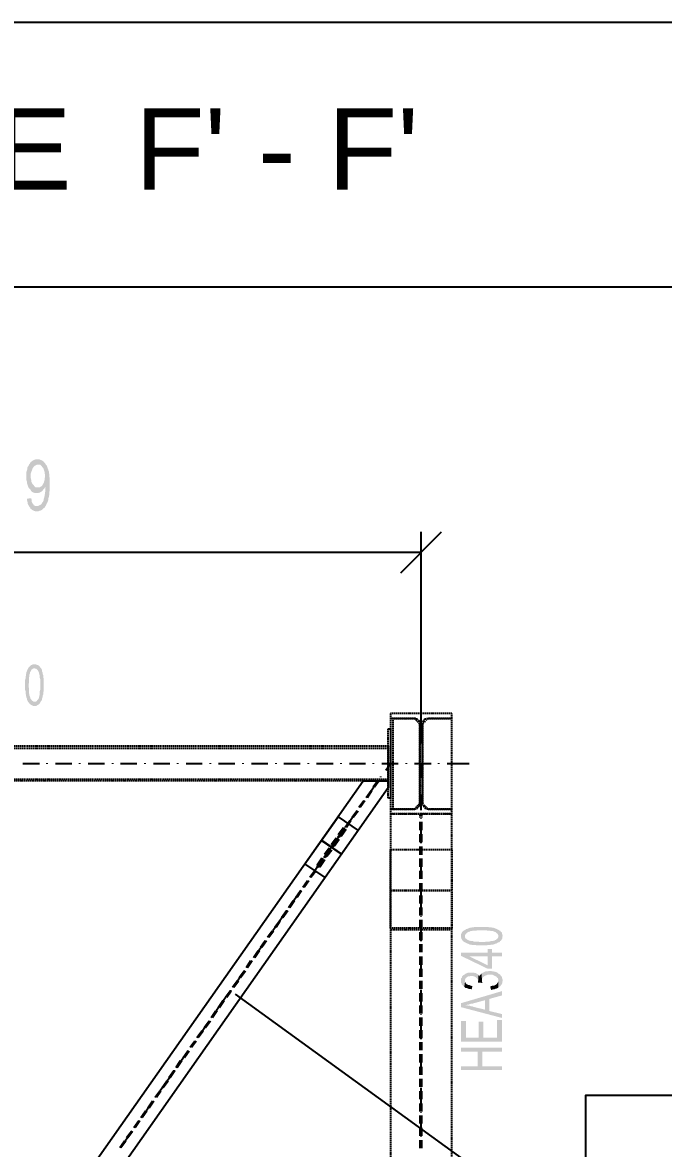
# Model space of a CAD drawing. Header units: metres. Extents: x 11 to 152679, y -40 to 137873.
# Drawn here: x 47709 to 50851, y 38969 to 44491 of the extents above; entities that cross this region are included whole.
import ezdxf
from ezdxf.enums import TextEntityAlignment as Align

# ---------------------------------------------------------------- set-up
doc = ezdxf.new("R2010")
doc.units = ezdxf.units.M
doc.linetypes.add('HIDDEN', pattern=[9.525, 6.35, -3.175])
for name, color, linetype in [('CA3', 6, 'Continuous'), ('CA7', 2, 'Continuous'), ('LAYER_1', 160, 'Continuous'), ('MARK', 73, 'Continuous'), ('MARK_BOX', 6, 'Continuous'), ('MARK_DES', 60, 'Continuous'), ('MARK_MAT', 120, 'Continuous'), ('MARK_QTA', 73, 'Continuous'), ('TR', 4, 'HIDDEN')]:
    doc.layers.add(name, color=color, linetype=linetype)
doc.styles.add('MARK', font='ROMANS', dxfattribs={"width": 0.7})
doc.styles.get("Standard").update_dxf_attribs({"font": 'arial.ttf'})

# ---------------------------------------------------------------- blocks, each defined once
blk = doc.blocks.new('m8_pro')
at = {"layer": 'MARK_BOX'}
blk.add_lwpolyline([(0, 0), (27.181, 0), (27.181, 7.469), (0, 7.469)], close=True, dxfattribs=at)
at = {"style": 'MARK', "width": 0.7, "flags": 1}
for tag, p in [('TRA_PEZ', (-2.506, 11.921)), ('PUN_LIS', (-2.506, 11.386)), ('SUN_LIS', (-2.506, 10.85)), ('DES_PEZ', (-2.506, 10.315)), ('NOT_PEZ', (-2.506, 9.78)), ('TIP_PEZ', (-2.506, 9.244)), ('ING_PEZ', (-2.506, 8.709)), ('MCL_PEZ', (-2.506, 8.173)), ('COD_PEZ', (-2.506, 7.638)), ('COS_PEZ', (-2.506, 7.103)), ('DIM_PRO', (-2.506, 6.567))]:
    blk.add_attdef(tag, p, '', height=0.35, dxfattribs=at)
at = {"style": 'MARK', "width": 0.7}
blk.add_attdef('MAR_PEZ', text='', height=5, dxfattribs=at).set_placement((13.591, 3.735), align=Align.MIDDLE)
at = {"layer": 'MARK_DES', "style": 'MARK', "width": 0.7}
blk.add_text('LG.', height=2.8, dxfattribs=at).set_placement((0, -7.398))
for tag, p in [('NOM_PRO', (0, -3.699)), ('LUN_PRO', (5.68, -7.398))]:
    blk.add_attdef(tag, p, '', height=2.8, dxfattribs=at)
at = {"layer": 'MARK_MAT', "style": 'MARK', "width": 0.7}
blk.add_attdef('MAT_PRO', (18.079, -7.398), '', height=2.8, dxfattribs=at)
at = {"layer": 'MARK_QTA', "style": 'MARK', "width": 0.7}
blk.add_text('n.', height=5, dxfattribs=at).set_placement((31.937, 3.313), align=Align.MIDDLE)
blk.add_attdef('QTA_PEZ', (35.058, 1.424), '', height=5, dxfattribs=at)

msp = doc.modelspace()

# ---------------------------------------------------------------- hatches: boundary and pattern name
at = {"layer": 'LAYER_1'}
for points in [[(47742.9788, 42324.9005), (47740.8428, 42322.7817), (47738.7413, 42316.4255), (47734.5039, 42312.2053), (47732.3851, 42305.8491), (47732.3851, 42299.4929), (47730.2664, 42293.1539), (47728.1477, 42286.7977), (47728.1477, 42246.5762), (47730.2664, 42240.2372), (47730.2664, 42233.881), (47732.3851, 42227.5248), (47734.5039, 42221.1859), (47736.6054, 42214.8296), (47738.7413, 42210.5922), (47742.9788, 42204.2532), (47785.3018, 42210.5922), (47774.7081, 42210.5922), (47770.4879, 42212.7109), (47766.216, 42216.9484), (47764.1317, 42221.1859), (47759.8942, 42225.4233), (47755.6568, 42231.7623), (47753.5552, 42235.9998), (47751.4365, 42242.356), (47751.4365, 42248.6949), (47749.3178, 42257.1699), (47749.3178, 42278.34), (47753.5552, 42291.0352), (47755.6568, 42295.2726), (47757.7927, 42301.6116), (47759.8942, 42305.8491), (47764.1317, 42312.2053), (47768.3692, 42316.4255), (47772.6066, 42318.5442), (47776.8441, 42320.663), (47781.0643, 42322.7817), (47785.3018, 42322.7817)], [(47783.1831, 42348.1893), (47772.6066, 42348.1893), (47766.216, 42346.0706), (47757.7927, 42341.8331), (47753.5552, 42337.5956), (47749.3178, 42335.4769), (47747.199, 42331.2567), (47742.9788, 42324.9005), (47785.3018, 42322.7817), (47793.7595, 42322.7817), (47797.997, 42320.663), (47802.2344, 42316.4255), (47804.3532, 42312.2053), (47810.7094, 42305.8491), (47812.8109, 42299.4929), (47817.0484, 42286.7977), (47817.0484, 42280.4415), (47819.1326, 42274.1025), (47819.1326, 42261.3901), (47817.0484, 42255.0511), (47817.0484, 42246.5762), (47814.9296, 42240.2372), (47814.9296, 42235.9998), (47810.7094, 42229.6436), (47806.4719, 42221.1859), (47802.2344, 42216.9484), (47821.2858, 42214.8296), (47821.2858, 42191.5408), (47819.1326, 42185.2018), (47819.1326, 42178.8456), (47817.0484, 42172.5067), (47817.0484, 42168.2692), (47814.9296, 42159.7942), (47812.8109, 42153.4553), (47812.8109, 42147.0991), (47810.7094, 42142.8616), (47808.5734, 42138.6241), (47804.3532, 42134.4039), (47802.2344, 42130.1664), (47797.997, 42125.929), (47793.7595, 42123.8102), (47785.3018, 42119.59), (47781.0643, 42119.59), (47819.1326, 42115.3525), (47823.4046, 42121.6915), (47825.5233, 42125.929), (47827.6248, 42132.2852), (47831.8623, 42138.6241), (47836.0997, 42151.3365), (47836.0997, 42157.6755), (47838.2185, 42164.0317), (47838.2185, 42168.2692), (47840.3372, 42174.6082), (47840.3372, 42189.4393), (47842.4387, 42195.7783), (47842.4387, 42255.0511), (47840.3372, 42263.5088), (47840.3372, 42276.2213), (47838.2185, 42282.5602), (47838.2185, 42288.9164), (47836.0997, 42293.1539), (47836.0997, 42299.4929), (47833.981, 42299.4929), (47829.7608, 42312.2053), (47827.6248, 42318.5442), (47823.4046, 42322.7817), (47821.2858, 42327.0192), (47817.0484, 42331.2567), (47812.8109, 42335.4769), (47810.7094, 42339.7144), (47802.2344, 42343.9518), (47795.8955, 42346.0706), (47791.658, 42348.1893), (47787.4205, 42348.1893)], [(47802.2344, 42216.9484), (47797.997, 42214.8296), (47793.7595, 42210.5922), (47785.3018, 42210.5922), (47742.9788, 42204.2532), (47745.0803, 42202.1345), (47749.3178, 42197.897), (47751.4365, 42193.6595), (47755.6568, 42189.4393), (47759.8942, 42187.3206), (47764.1317, 42185.2018), (47770.4879, 42183.0831), (47785.3018, 42183.0831), (47789.522, 42185.2018), (47793.7595, 42185.2018), (47800.1157, 42189.4393), (47804.3532, 42191.5408), (47808.5734, 42195.7783), (47810.7094, 42200.0157), (47814.9296, 42204.2532), (47819.1326, 42210.5922), (47821.2858, 42214.8296)], [(47751.4365, 42157.6755), (47730.2664, 42155.5568), (47730.2664, 42151.3365), (47732.3851, 42142.8616), (47734.5039, 42136.5226), (47734.5039, 42130.1664), (47736.6054, 42125.929), (47740.8428, 42119.59), (47742.9788, 42115.3525), (47747.199, 42111.1151), (47747.199, 42106.8776), (47751.4365, 42104.7588), (47755.6568, 42100.5386), (47759.8942, 42098.4199), (47764.1317, 42096.3011), (47770.4879, 42094.1824), (47787.4205, 42094.1824), (47791.658, 42096.3011), (47795.8955, 42096.3011), (47800.1157, 42098.4199), (47806.4719, 42102.6401), (47808.5734, 42104.7588), (47812.8109, 42108.9963), (47817.0484, 42111.1151), (47819.1326, 42115.3525), (47781.0643, 42119.59), (47772.6066, 42119.59), (47768.3692, 42121.6915), (47764.1317, 42123.8102), (47762.013, 42128.0477), (47757.7927, 42132.2852), (47755.6568, 42136.5226), (47753.5552, 42142.8616), (47753.5552, 42151.3365)], [(47736.6054, 41323.7213), (47734.5039, 41319.4838), (47732.3851, 41315.2463), (47730.2664, 41308.8901), (47728.1477, 41304.6699), (47728.1477, 41298.3137), (47726.0289, 41296.1949), (47726.0289, 41287.7372), (47723.9274, 41283.4998), (47723.9274, 41272.9233), (47721.7915, 41266.5671), (47721.7915, 41217.8879), (47723.9274, 41211.5317), (47723.9274, 41198.8365), (47726.0289, 41194.5991), (47726.0289, 41188.2429), (47728.1477, 41184.0226), (47728.1477, 41179.7852), (47730.2664, 41175.5477), (47730.2664, 41171.3102), (47732.3851, 41167.09), (47734.5039, 41162.8525), (47736.6054, 41160.7338), (47736.6054, 41158.6151), (47768.3692, 41160.7338), (47762.013, 41160.7338), (47759.8942, 41162.8525), (47755.6568, 41164.9713), (47753.5552, 41167.09), (47751.4365, 41171.3102), (47747.199, 41175.5477), (47747.199, 41179.7852), (47745.0803, 41184.0226), (47745.0803, 41186.1241), (47742.9788, 41190.3616), (47742.9788, 41196.7178), (47740.8428, 41200.9553), (47740.8428, 41226.3456), (47738.7413, 41232.7018), (47738.7413, 41245.397), (47740.8428, 41253.8719), (47740.8428, 41279.2623), (47742.9788, 41285.6185), (47742.9788, 41294.0762), (47745.0803, 41298.3137), (47745.0803, 41302.5511), (47747.199, 41306.7886), (47749.3178, 41308.8901), (47753.5552, 41317.3651), (47757.7927, 41319.4838), (47759.8942, 41321.6025), (47764.1317, 41323.7213), (47768.3692, 41323.7213)], [(47768.3692, 41342.7726), (47759.8942, 41342.7726), (47755.6568, 41340.6539), (47751.4365, 41340.6539), (47749.3178, 41338.5352), (47745.0803, 41334.2977), (47742.9788, 41332.179), (47740.8428, 41330.0602), (47738.7413, 41327.9415), (47736.6054, 41323.7213), (47768.3692, 41323.7213), (47772.6066, 41321.6025), (47776.8441, 41321.6025), (47778.9456, 41319.4838), (47783.1831, 41315.2463), (47785.3018, 41311.0088), (47789.522, 41302.5511), (47789.522, 41300.4324), (47791.658, 41296.1949), (47791.658, 41291.9575), (47793.7595, 41287.7372), (47793.7595, 41277.1436), (47795.8955, 41270.8046), (47795.8955, 41217.8879), (47793.7595, 41211.5317), (47793.7595, 41194.5991), (47791.658, 41190.3616), (47791.658, 41186.1241), (47789.522, 41181.9039), (47789.522, 41179.7852), (47787.4205, 41175.5477), (47787.4205, 41173.429), (47783.1831, 41169.1915), (47781.0643, 41167.09), (47778.9456, 41162.8525), (47774.7081, 41160.7338), (47768.3692, 41160.7338), (47736.6054, 41158.6151), (47740.8428, 41154.3776), (47742.9788, 41150.1401), (47745.0803, 41148.0386), (47749.3178, 41145.9199), (47751.4365, 41143.8011), (47755.6568, 41141.6824), (47759.8942, 41139.5637), (47776.8441, 41139.5637), (47781.0643, 41141.6824), (47783.1831, 41143.8011), (47787.4205, 41145.9199), (47793.7595, 41152.2588), (47795.8955, 41156.4963), (47797.997, 41160.7338), (47802.2344, 41164.9713), (47804.3532, 41169.1915), (47804.3532, 41173.429), (47806.4719, 41179.7852), (47808.5734, 41184.0226), (47808.5734, 41190.3616), (47810.7094, 41194.5991), (47810.7094, 41205.1755), (47812.8109, 41211.5317), (47812.8109, 41275.0248), (47810.7094, 41279.2623), (47810.7094, 41289.856), (47808.5734, 41294.0762), (47808.5734, 41298.3137), (47806.4719, 41304.6699), (47804.3532, 41308.8901), (47804.3532, 41315.2463), (47802.2344, 41319.4838), (47800.1157, 41323.7213), (47795.8955, 41327.9415), (47793.7595, 41332.179), (47791.658, 41334.2977), (47787.4205, 41336.4164), (47787.4205, 41338.5352), (47783.1831, 41340.6539), (47778.9456, 41340.6539), (47776.8441, 41342.7726), (47772.6066, 41342.7726)], [(49857.5095, 40011.381), (49857.5095, 40005.0248), (49859.6455, 40002.9233), (49859.6455, 39998.6859), (49861.747, 39994.4484), (49863.8657, 39992.3296), (49865.9844, 39988.0922), (49870.2219, 39985.9734), (49870.2219, 39983.8719), (49874.4594, 39981.7532), (49878.6796, 39979.6345), (49878.6796, 40015.6185), (49880.7984, 40019.856), (49882.8826, 40021.9575), (49889.2733, 40028.3137), (49893.5108, 40030.4324), (49895.6123, 40030.4324), (49897.731, 40032.5511), (49901.9685, 40032.5511), (49904.0872, 40034.6699), (49910.4262, 40034.6699), (49914.6636, 40036.7886), (49931.5963, 40036.7886), (49937.9525, 40038.8901), (49982.3942, 40038.8901), (49988.716, 40036.7886), (50001.4456, 40036.7886), (50005.6831, 40034.6699), (50016.2595, 40034.6699), (50018.3955, 40032.5511), (50022.6157, 40032.5511), (50024.7344, 40030.4324), (50026.8532, 40030.4324), (50031.0734, 40026.1949), (50035.3109, 40024.0762), (50037.4296, 40019.856), (50039.5484, 40017.7372), (50041.6326, 40013.4998), (50041.6326, 40011.381), (50043.7858, 39979.6345), (50048.0233, 39981.7532), (50050.1248, 39985.9734), (50054.3623, 39988.0922), (50056.481, 39992.3296), (50058.5997, 39994.4484), (50060.7185, 39998.6859), (50060.7185, 40007.1436), (50062.8372, 40011.381), (50060.7185, 40015.6185), (50060.7185, 40019.856), (50058.5997, 40021.9575), (50058.5997, 40026.1949), (50056.481, 40030.4324), (50052.2608, 40032.5511), (50050.1248, 40036.7886), (50048.0233, 40036.7886), (50045.9046, 40038.8901), (50041.6326, 40041.0088), (50033.2094, 40045.2463), (50026.8532, 40047.3651), (50022.6157, 40049.4838), (50016.2595, 40051.6025), (50009.9205, 40051.6025), (50005.6831, 40053.7213), (49995.1066, 40053.7213), (49990.8692, 40055.84), (49925.2401, 40055.84), (49921.0198, 40053.7213), (49912.5621, 40053.7213), (49908.3247, 40051.6025), (49901.9685, 40051.6025), (49897.731, 40049.4838), (49891.3748, 40047.3651), (49887.1546, 40045.2463), (49882.8826, 40045.2463), (49878.6796, 40041.0088), (49874.4594, 40038.8901), (49870.2219, 40036.7886), (49865.9844, 40032.5511), (49863.8657, 40030.4324), (49863.8657, 40028.3137), (49861.747, 40026.1949), (49859.6455, 40021.9575), (49857.5095, 40017.7372), (49857.5095, 40015.6185)], [(49878.6796, 39979.6345), (49882.8826, 39977.5157), (49891.3748, 39973.2783), (49897.731, 39971.1595), (49901.9685, 39969.0408), (49908.3247, 39969.0408), (49912.5621, 39966.9393), (49929.4776, 39966.9393), (49933.715, 39964.8206), (49984.513, 39964.8206), (49990.8692, 39966.9393), (50001.4456, 39966.9393), (50007.8018, 39969.0408), (50016.2595, 39969.0408), (50022.6157, 39971.1595), (50026.8532, 39973.2783), (50031.0734, 39973.2783), (50033.2094, 39975.397), (50041.6326, 39979.6345), (50043.7858, 39979.6345), (50041.6326, 40011.381), (50041.6326, 40005.0248), (50039.5484, 40002.9233), (50037.4296, 39998.6859), (50033.2094, 39996.5671), (50031.0734, 39992.3296), (50024.7344, 39990.2109), (50022.6157, 39988.0922), (50018.3955, 39988.0922), (50014.158, 39985.9734), (50005.6831, 39985.9734), (49999.3441, 39983.8719), (49982.3942, 39983.8719), (49976.0552, 39981.7532), (49948.5289, 39981.7532), (49940.0712, 39983.8719), (49921.0198, 39983.8719), (49916.7824, 39985.9734), (49906.1887, 39985.9734), (49901.9685, 39988.0922), (49899.8497, 39988.0922), (49895.6123, 39990.2109), (49891.3748, 39992.3296), (49887.1546, 39994.4484), (49885.0358, 39996.5671), (49880.7984, 39998.6859), (49878.6796, 40002.9233), (49878.6796, 40009.2623)], [(49857.5095, 39928.8365), (49857.5095, 39914.0226), (49988.716, 39850.5123), (50009.9205, 39850.5123), (50009.9205, 39911.9039), (50058.5997, 39911.9039), (50058.5997, 39928.8365), (50009.9205, 39928.8365), (50009.9205, 39947.8879), (49988.716, 39947.8879), (49988.716, 39867.4449), (49897.731, 39911.9039)], [(49857.5095, 39928.8365), (49897.731, 39911.9039), (49988.716, 39911.9039), (49988.716, 39867.4449), (49988.716, 39928.8365)], [(49857.5095, 39791.2567), (49857.5095, 39782.7817), (49859.6455, 39780.663), (49861.747, 39776.4255), (49861.747, 39772.2053), (49865.9844, 39770.0865), (49868.1032, 39765.8491), (49870.2219, 39763.7303), (49872.3234, 39763.7303), (49874.4594, 39761.6116), (49878.6796, 39791.2567), (49878.6796, 39797.5956), (49880.7984, 39801.8331), (49882.8826, 39806.0706), (49887.1546, 39808.1893), (49889.2733, 39810.2908), (49893.5108, 39812.4095), (49897.731, 39812.4095), (49904.0872, 39814.5283), (49916.7824, 39814.5283), (49923.1386, 39812.4095), (49927.376, 39810.2908), (49931.5963, 39808.1893), (49933.715, 39806.0706), (49935.7993, 39803.9518), (49937.9525, 39801.8331), (49942.19, 39793.3582), (49942.19, 39787.0192), (49944.2915, 39818.7657), (49942.19, 39823.0032), (49937.9525, 39825.1219), (49933.715, 39827.2234), (49931.5963, 39829.3422), (49925.2401, 39829.3422), (49921.0198, 39831.4609), (49893.5108, 39831.4609), (49889.2733, 39829.3422), (49882.8826, 39827.2234), (49878.6796, 39825.1219), (49874.4594, 39820.8845), (49870.2219, 39818.7657), (49868.1032, 39816.647), (49863.8657, 39812.4095), (49863.8657, 39810.2908), (49861.747, 39806.0706), (49859.6455, 39803.9518), (49857.5095, 39799.7144), (49857.5095, 39795.4769)], [(49942.19, 39782.7817), (49963.3428, 39780.663), (49963.3428, 39782.7817), (49961.2413, 39787.0192), (49961.2413, 39793.3582), (49959.1054, 39827.2234), (49957.0039, 39823.0032), (49952.7664, 39820.8845), (49950.6477, 39816.647), (49950.6477, 39812.4095), (49948.5289, 39816.647), (49944.2915, 39818.7657), (49942.19, 39787.0192)], [(49959.1054, 39827.2234), (49961.2413, 39793.3582), (49961.2413, 39799.7144), (49963.3428, 39803.9518), (49965.4788, 39808.1893), (49967.5803, 39810.2908), (49971.8178, 39812.4095), (49973.9365, 39814.5283), (49978.1568, 39816.647), (49984.513, 39818.7657), (49988.716, 39820.8845), (50012.022, 39820.8845), (50016.2595, 39818.7657), (50024.7344, 39814.5283), (50033.2094, 39810.2908), (50035.3109, 39806.0706), (50039.5484, 39803.9518), (50039.5484, 39799.7144), (50041.6326, 39795.4769), (50041.6326, 39759.4929), (50045.9046, 39761.6116), (50048.0233, 39763.7303), (50052.2608, 39765.8491), (50054.3623, 39770.0865), (50056.481, 39772.2053), (50058.5997, 39776.4255), (50060.7185, 39780.663), (50060.7185, 39787.0192), (50062.8372, 39791.2567), (50062.8372, 39795.4769), (50060.7185, 39799.7144), (50060.7185, 39801.8331), (50058.5997, 39806.0706), (50058.5997, 39810.2908), (50056.481, 39814.5283), (50052.2608, 39816.647), (50050.1248, 39820.8845), (50048.0233, 39823.0032), (50043.7858, 39825.1219), (50039.5484, 39829.3422), (50035.3109, 39831.4609), (50031.0734, 39833.5796), (50024.7344, 39835.6984), (50020.497, 39835.6984), (50016.2595, 39837.8171), (50009.9205, 39837.8171), (50005.6831, 39839.9359), (49997.2081, 39839.9359), (49990.8692, 39837.8171), (49980.2927, 39837.8171), (49971.8178, 39833.5796), (49963.3428, 39829.3422)], [(49874.4594, 39761.6116), (49878.6796, 39757.3741), (49882.8826, 39755.2726), (49887.1546, 39755.2726), (49893.5108, 39753.1539), (49897.731, 39751.0352), (49904.0872, 39751.0352), (49910.4262, 39748.9164), (49914.6636, 39765.8491), (49910.4262, 39765.8491), (49904.0872, 39767.9678), (49899.8497, 39770.0865), (49893.5108, 39770.0865), (49891.3748, 39772.2053), (49887.1546, 39774.3068), (49885.0358, 39776.4255), (49880.7984, 39780.663), (49878.6796, 39784.9005), (49878.6796, 39791.2567)], [(50001.4456, 39763.7303), (50005.6831, 39746.7977), (50007.8018, 39746.7977), (50014.158, 39748.9164), (50020.497, 39748.9164), (50024.7344, 39751.0352), (50028.9719, 39753.1539), (50033.2094, 39753.1539), (50037.4296, 39755.2726), (50041.6326, 39759.4929), (50041.6326, 39791.2567), (50041.6326, 39789.1379), (50039.5484, 39784.9005), (50037.4296, 39780.663), (50035.3109, 39778.5442), (50033.2094, 39774.3068), (50031.0734, 39774.3068), (50028.9719, 39772.2053), (50024.7344, 39770.0865), (50020.497, 39767.9678), (50014.158, 39767.9678), (50007.8018, 39765.8491)], [(49857.5095, 39681.1859), (49878.6796, 39672.7109), (49887.1546, 39672.7109), (49891.3748, 39674.8296), (49897.731, 39674.8296), (49901.9685, 39676.9484), (49908.3247, 39679.0671), (49914.6636, 39679.0671), (49921.0198, 39681.1859), (49976.0552, 39695.9998), (49976.0552, 39649.4393), (49997.2081, 39702.356), (50058.5997, 39719.2886), (50058.5997, 39740.4415)], [(49857.5095, 39681.1859), (49857.5095, 39662.1345), (50058.5997, 39609.2178), (50058.5997, 39628.2692), (49997.2081, 39643.0831), (49997.2081, 39702.356), (49976.0552, 39649.4393), (49916.7824, 39664.2532), (49912.5621, 39666.3719), (49906.1887, 39666.3719), (49901.9685, 39668.4734), (49895.6123, 39668.4734), (49889.2733, 39670.5922), (49885.0358, 39670.5922), (49878.6796, 39672.7109)], [(49857.5095, 39594.4039), (49857.5095, 39492.7908), (50058.5997, 39492.7908), (50058.5997, 39598.6241), (50035.3109, 39598.6241), (50035.3109, 39511.8422), (49967.5803, 39511.8422), (49967.5803, 39590.1664), (49944.2915, 39590.1664), (49944.2915, 39511.8422), (49882.8826, 39511.8422), (49882.8826, 39594.4039)], [(49857.5095, 39463.163), (49857.5095, 39444.1116), (49940.0712, 39444.1116), (49940.0712, 39372.1436), (49963.3428, 39444.1116), (50058.5997, 39444.1116), (50058.5997, 39463.163)], [(49857.5095, 39372.1436), (49857.5095, 39353.0922), (50058.5997, 39353.0922), (50058.5997, 39372.1436), (49963.3428, 39372.1436), (49963.3428, 39444.1116), (49940.0712, 39372.1436)]]:
    msp.add_hatch(color=7, dxfattribs=at).paths.add_polyline_path(points, is_closed=False)

# ---------------------------------------------------------------- linework, layer by layer
msp.add_line((50468.5281, 38481.8233), (48753.7256, 39725.7512))
at = {"layer": 'CA3'}
msp.add_lwpolyline([(45655.94, 35475.3616), (49379.158, 40771.2657), (49501.9068, 40771.2657), (49501.9068, 40737.4005), (45780.8247, 35441.4963), (45655.94, 35441.4963)], close=True, dxfattribs=at)
at = {"layer": 'CA7'}
msp.add_lwpolyline([(44020.435, 43194.3756), (51331.7353, 43194.3756), (51331.7353, 44490.621), (44020.435, 44490.621)], close=True, dxfattribs=at)
at = {"layer": 'LAYER_1', "color": 7}
for p, q in [((49563.2984, 41791.4963), (49762.2698, 41992.5865)), ((49662.7927, 40955.4233), (49662.7927, 41992.5865)), ((45492.9525, 41893.0922), (49662.7927, 41893.0922)), ((49669.1317, 40661.1949), (49669.1317, 41050.663)), ((47791.658, 40855.929), (47711.215, 40855.929)), ((47829.7608, 40855.929), (47829.7608, 40858.0477)), ((47950.408, 40855.929), (47869.965, 40855.929)), ((47990.6123, 40855.929), (47990.6123, 40858.0477)), ((48111.2595, 40855.929), (48030.7993, 40855.929)), ((48151.481, 40855.929), (48151.481, 40858.0477)), ((48270.0095, 40855.929), (48189.5493, 40855.929)), ((48310.231, 40855.929), (48310.231, 40858.0477)), ((48430.8955, 40855.929), (48350.4525, 40855.929)), ((48471.0997, 40855.929), (48471.0997, 40858.0477)), ((48589.6455, 40855.929), (48511.3212, 40855.929)), ((48629.8497, 40855.929), (48629.8497, 40858.0477)), ((48750.497, 40855.929), (48670.0712, 40855.929)), ((48790.7185, 40855.929), (48790.7185, 40858.0477)), ((48911.3657, 40855.929), (48830.94, 40855.929)), ((48951.5872, 40855.929), (48951.5872, 40858.0477)), ((49070.1157, 40855.929), (48989.69, 40855.929)), ((49110.3372, 40855.929), (49110.3372, 40858.0477)), ((49230.9844, 40855.929), (49150.5415, 40855.929)), ((49271.1887, 40855.929), (49271.1887, 40858.0477)), ((49389.7344, 40855.929), (49311.4274, 40855.929)), ((49429.9387, 40855.929), (49429.9387, 40858.0477)), ((49550.6032, 40855.929), (49470.1774, 40855.929)), ((49512.466, 40855.929), (49489.2288, 40822.0637)), ((49711.4719, 40855.929), (49631.0289, 40855.929)), ((49662.7927, 40786.0796), (49662.7927, 40855.929)), ((49749.5747, 40855.929), (49749.5747, 40858.0477)), ((49897.731, 40855.929), (49789.7789, 40855.929)), ((49442.6511, 40756.4518), (49396.0734, 40690.84)), ((49427.8372, 40741.6379), (49448.9901, 40771.2657)), ((49434.1762, 40741.6379), (49455.3463, 40771.2657)), ((49465.94, 40790.3171), (49465.94, 40792.4359)), ((49393.9719, 40690.84), (49417.2608, 40724.7053)), ((49400.3109, 40690.84), (49421.481, 40724.7053)), ((49662.7927, 40745.8582), (49662.7927, 40747.9769)), ((49662.7927, 40627.3296), (49662.7927, 40705.6539)), ((49357.9879, 40642.1436), (49381.2595, 40676.0088)), ((49364.3441, 40642.1436), (49387.6157, 40676.0088)), ((49372.8018, 40659.0762), (49372.8018, 40661.1949)), ((49349.513, 40625.2109), (49305.0712, 40561.7178)), ((49324.1054, 40593.4644), (49347.3942, 40625.2109)), ((49330.4788, 40593.4644), (49353.716, 40625.2109)), ((49662.7927, 40587.1082), (49662.7927, 40589.2269)), ((49256.3748, 40508.8011), (49281.7824, 40542.6664)), ((49266.9685, 40502.4449), (49290.2401, 40536.3102)), ((49281.7824, 40527.8525), (49281.7824, 40529.9713)), ((49290.2401, 40544.7852), (49313.5289, 40576.5317)), ((49296.5963, 40544.7852), (49317.7664, 40576.5317)), ((49658.5552, 40529.9713), (49658.5552, 40570.1755)), ((49662.7927, 40466.4609), (49662.7927, 40546.9039)), ((49667.013, 40529.9713), (49667.013, 40570.1755)), ((49273.3247, 40411.4255), (49173.8303, 40479.1733)), ((49273.3247, 40413.5442), (49175.949, 40481.2748)), ((49258.5108, 40496.106), (49211.9331, 40430.4769)), ((49220.408, 40445.2908), (49243.6796, 40479.1733)), ((49222.5095, 40460.1219), (49245.7984, 40491.8685)), ((49250.0358, 40489.7498), (49226.747, 40455.8845)), ((49226.747, 40445.2908), (49250.0358, 40479.1733)), ((49230.9844, 40453.7657), (49254.2733, 40485.5123)), ((49260.6123, 40483.3936), (49237.3234, 40449.5283)), ((49254.2733, 40496.106), (49277.5621, 40527.8525)), ((49260.6123, 40496.106), (49283.9011, 40527.8525)), ((49658.5552, 40470.6984), (49658.5552, 40510.9199)), ((49667.013, 40470.6984), (49667.013, 40510.9199)), ((49186.5427, 40396.6116), (49209.8143, 40430.4769)), ((49188.6442, 40411.4255), (49211.9331, 40443.1893)), ((49216.1705, 40438.9518), (49192.8817, 40407.2053)), ((49192.8817, 40396.6116), (49216.1705, 40430.4769)), ((49197.1192, 40405.0865), (49220.408, 40436.8331)), ((49224.6455, 40432.5956), (49201.3566, 40400.8491)), ((49658.5552, 40409.3068), (49658.5552, 40449.5283)), ((49662.7927, 40426.2567), (49662.7927, 40428.3582)), ((49667.013, 40409.3068), (49667.013, 40449.5283)), ((49165.3554, 40364.8651), (49120.9136, 40299.2532)), ((49152.6774, 40347.9324), (49173.8303, 40381.7977)), ((49156.8977, 40347.9324), (49180.1865, 40381.7977)), ((49188.6442, 40396.6116), (49188.6442, 40398.7303)), ((49658.5552, 40350.0511), (49658.5552, 40390.2726)), ((49662.7927, 40305.5922), (49662.7927, 40386.0352)), ((49667.013, 40350.0511), (49667.013, 40390.2726)), ((49116.6762, 40299.2532), (49139.965, 40330.9998)), ((49123.0324, 40299.2532), (49146.3212, 40330.9998)), ((49658.5552, 40290.7783), (49658.5552, 40330.9998)), ((49667.013, 40290.7783), (49667.013, 40330.9998)), ((49082.8109, 40250.5568), (49106.0997, 40282.3206)), ((49089.1326, 40250.5568), (49112.4387, 40282.3206)), ((49097.6248, 40265.3879), (49097.6248, 40267.5067)), ((49658.5552, 40229.4039), (49658.5552, 40269.6082)), ((49662.7927, 40265.3879), (49662.7927, 40267.5067)), ((49667.013, 40229.4039), (49667.013, 40269.6082)), ((49074.3532, 40233.6241), (49027.7927, 40168.0123)), ((49048.9456, 40201.8776), (49072.2344, 40233.6241)), ((49055.3018, 40201.8776), (49076.4719, 40233.6241)), ((49658.5552, 40170.131), (49658.5552, 40210.3525)), ((49662.7927, 40146.8422), (49662.7927, 40227.2852)), ((49667.013, 40170.131), (49667.013, 40210.3525)), ((49012.9788, 40151.0796), (49036.216, 40184.9449)), ((49019.3178, 40151.0796), (49042.6066, 40184.9449)), ((49658.5552, 40110.8582), (49658.5552, 40151.0796)), ((49667.013, 40110.8582), (49667.013, 40151.0796)), ((48981.215, 40102.4005), (48936.7733, 40036.7886)), ((48979.0963, 40102.4005), (49002.3851, 40136.2657)), ((48985.4525, 40102.4005), (49008.7413, 40136.2657)), ((49004.5039, 40136.2657), (49004.5039, 40138.3845)), ((49658.5552, 40049.4838), (49658.5552, 40089.7053)), ((49662.7927, 40106.6379), (49662.7927, 40108.7567)), ((49667.013, 40049.4838), (49667.013, 40089.7053)), ((48909.247, 40005.0248), (48932.5358, 40036.7886)), ((48915.6032, 40005.0248), (48938.8748, 40036.7886)), ((48945.231, 40053.7213), (48968.5198, 40085.4678)), ((48951.5872, 40053.7213), (48972.7401, 40085.4678)), ((49662.7927, 39985.9734), (49662.7927, 40066.4164)), ((48875.3817, 39956.3456), (48898.6705, 39988.0922)), ((48881.7379, 39956.3456), (48905.0095, 39988.0922)), ((48913.4844, 40005.0248), (48913.4844, 40007.1436)), ((49658.5552, 39990.2109), (49658.5552, 40030.4324)), ((49667.013, 39990.2109), (49667.013, 40030.4324)), ((48841.5164, 39905.5477), (48864.8052, 39939.413)), ((48890.1956, 39971.1595), (48843.6351, 39905.5477)), ((48847.8554, 39905.5477), (48871.1442, 39939.413)), ((49658.5552, 39930.9553), (49658.5552, 39971.1595)), ((49662.7927, 39945.7692), (49662.7927, 39947.8879)), ((49667.013, 39930.9553), (49667.013, 39971.1595)), ((48807.6511, 39856.8685), (48828.8212, 39890.7338)), ((48811.8886, 39856.8685), (48835.1774, 39890.7338)), ((48820.3463, 39873.8011), (48820.3463, 39875.9199)), ((49658.5552, 39869.5637), (49658.5552, 39909.7852)), ((49662.7927, 39827.2234), (49662.7927, 39905.5477)), ((49667.013, 39869.5637), (49667.013, 39909.7852)), ((48799.1762, 39839.9359), (48752.6157, 39776.4255)), ((48771.6326, 39808.1893), (48794.9387, 39839.9359)), ((48778.0233, 39808.1893), (48801.3121, 39839.9359)), ((49658.5552, 39810.2908), (49658.5552, 39850.5123)), ((49667.013, 39810.2908), (49667.013, 39850.5123)), ((48737.8018, 39759.4929), (48761.0734, 39791.2567)), ((48744.158, 39759.4929), (48767.4296, 39791.2567)), ((49658.5552, 39751.0352), (49658.5552, 39791.2567)), ((49662.7927, 39787.0192), (49662.7927, 39789.1379)), ((49667.013, 39751.0352), (49667.013, 39791.2567)), ((48706.0552, 39710.8137), (48659.4776, 39645.2018)), ((48703.9365, 39710.8137), (48727.2081, 39742.5602)), ((48710.2927, 39710.8137), (48731.4456, 39742.5602)), ((48729.3441, 39742.5602), (48729.3441, 39744.679)), ((49658.5552, 39689.6436), (49658.5552, 39729.8651)), ((49662.7927, 39666.3719), (49662.7927, 39746.7977)), ((49667.013, 39689.6436), (49667.013, 39729.8651)), ((48667.9525, 39660.0157), (48691.2413, 39693.881)), ((48674.2915, 39660.0157), (48697.5803, 39693.881)), ((49658.5552, 39630.3879), (49658.5552, 39670.5922)), ((49667.013, 39630.3879), (49667.013, 39670.5922)), ((48600.2219, 39562.6401), (48623.5108, 39594.4039)), ((48606.5609, 39562.6401), (48629.8497, 39594.4039)), ((48634.0872, 39611.3365), (48657.376, 39645.2018)), ((48636.1887, 39611.3365), (48636.1887, 39613.4553)), ((48640.4262, 39611.3365), (48663.715, 39645.2018)), ((49658.5552, 39571.1151), (49658.5552, 39611.3365)), ((49662.7927, 39626.1505), (49662.7927, 39628.2692)), ((49667.013, 39571.1151), (49667.013, 39611.3365)), ((48564.2379, 39513.9609), (48587.5095, 39545.7075)), ((48615.0358, 39579.59), (48568.4581, 39513.9609)), ((48570.5941, 39513.9609), (48593.8657, 39545.7075)), ((49658.5552, 39509.7234), (49658.5552, 39549.9449)), ((49662.7927, 39505.5032), (49662.7927, 39585.929)), ((49667.013, 39509.7234), (49667.013, 39549.9449)), ((48530.3554, 39465.2817), (48553.6442, 39497.0283)), ((48536.7288, 39465.2817), (48559.966, 39497.0283)), ((48545.1865, 39480.0956), (48545.1865, 39482.2144)), ((49658.5552, 39450.4678), (49658.5552, 39490.6893)), ((49667.013, 39450.4678), (49667.013, 39490.6893)), ((48521.8977, 39448.3491), (48475.3372, 39382.7372)), ((48496.4901, 39414.4838), (48519.7789, 39448.3491)), ((48502.8463, 39414.4838), (48526.1351, 39448.3491)), ((49658.5552, 39391.1949), (49658.5552, 39431.4164)), ((49662.7927, 39467.4005), (49662.7927, 39469.5192)), ((49662.7927, 39346.7532), (49662.7927, 39427.179)), ((49667.013, 39391.1949), (49667.013, 39431.4164)), ((48462.6248, 39365.8046), (48483.8121, 39399.6699)), ((48466.8623, 39365.8046), (48490.1511, 39399.6699)), ((49658.5552, 39329.8206), (49658.5552, 39370.0248)), ((49667.013, 39329.8206), (49667.013, 39370.0248)), ((48430.8955, 39317.1082), (48384.3178, 39251.4963)), ((48426.658, 39317.1082), (48449.9296, 39350.9734)), ((48432.997, 39317.1082), (48456.2858, 39350.9734)), ((48454.1326, 39350.9734), (48454.1326, 39353.0922)), ((48392.7927, 39268.429), (48416.0643, 39300.1755)), ((48399.1317, 39268.429), (48422.4205, 39300.1755)), ((49658.5552, 39270.5477), (49658.5552, 39310.7692)), ((49662.7927, 39306.5317), (49662.7927, 39308.6505)), ((49662.7927, 39185.8845), (49662.7927, 39266.3102)), ((49667.013, 39270.5477), (49667.013, 39310.7692)), ((48358.9274, 39219.7498), (48382.199, 39251.4963)), ((48361.0289, 39219.7498), (48361.0289, 39221.8685)), ((48365.2664, 39219.7498), (48386.4365, 39251.4963)), ((49658.5552, 39211.2748), (49658.5552, 39249.3776)), ((49667.013, 39211.2748), (49667.013, 39249.3776)), ((48289.0609, 39120.2726), (48312.3497, 39154.1379)), ((48337.7401, 39185.8845), (48293.2984, 39120.2726)), ((48295.3826, 39120.2726), (48318.6887, 39154.1379)), ((48322.9262, 39168.9518), (48346.215, 39202.8171)), ((48329.2824, 39168.9518), (48352.5712, 39202.8171)), ((49658.5552, 39149.9005), (49658.5552, 39190.1219)), ((49667.013, 39149.9005), (49667.013, 39190.1219)), ((48255.1956, 39071.5762), (48278.4844, 39105.4415)), ((48261.5518, 39071.5762), (48284.8234, 39105.4415)), ((49658.5552, 39090.6276), (49658.5552, 39130.8491)), ((49662.7927, 39145.663), (49662.7927, 39147.7817)), ((49662.7927, 39027.1345), (49662.7927, 39105.4415)), ((49667.013, 39090.6276), (49667.013, 39130.8491)), ((48246.7379, 39054.6436), (48200.1774, 38989.0317)), ((48219.2288, 39022.897), (48242.466, 39054.6436)), ((48225.5678, 39022.897), (48248.8566, 39054.6436)), ((48270.0095, 39088.5088), (48270.0095, 39090.6276)), ((49658.5552, 39031.3719), (49658.5552, 39069.4575)), ((49667.013, 39031.3719), (49667.013, 39069.4575)), ((48185.3463, 38974.2178), (48208.6351, 39005.9644)), ((48191.7025, 38974.2178), (48214.9913, 39005.9644)), ((49658.5552, 38969.9803), (49658.5552, 39010.2018)), ((49662.7927, 38986.913), (49662.7927, 38989.0317)), ((49667.013, 38969.9803), (49667.013, 39010.2018))]:
    msp.add_line(p, q, dxfattribs=at)
msp.add_lwpolyline([(49256.3748, 40595.5831), (49353.716, 40527.8525), (49192.8817, 40297.1345), (49093.4046, 40364.8651)], close=True, dxfattribs=at)
for points in [[(49281.7824, 40542.6664), (49286.0198, 40538.429), (49262.731, 40504.5637)], [(49290.2401, 40536.3102), (49294.4776, 40532.09), (49271.1887, 40498.2075)], [(49182.3052, 40390.2726), (49159.0164, 40356.3901), (49152.6774, 40360.6276), (49175.949, 40394.4929)], [(49190.763, 40383.9164), (49167.4913, 40350.0511), (49161.1351, 40354.2886), (49186.5427, 40388.1539)]]:
    msp.add_lwpolyline(points, dxfattribs=at)
at = {"layer": 'TR'}
for p, q in [((49512.466, 41078.1893), (49631.0289, 41078.1893)), ((49525.1956, 40633.6859), (49525.1956, 41078.1893)), ((49656.4365, 41050.663), (49656.4365, 40661.1949)), ((45655.94, 40932.1345), (49501.9068, 40932.1345)), ((49590.8247, 40855.929), (49590.8247, 40858.0477)), ((45655.94, 40779.7234), (49501.9068, 40779.7234)), ((49658.5552, 40591.3456), (49658.5552, 40610.397)), ((49667.013, 40591.3456), (49667.013, 40610.397)), ((49512.466, 40235.7429), (49813.0678, 40235.7429)), ((49512.466, 40233.6241), (49813.0678, 40233.6241))]:
    msp.add_line(p, q, dxfattribs=at)
for points in [[(49696.658, 41078.1893), (49813.0678, 41078.1893), (49813.0678, 41101.4609), (49512.466, 41101.4609), (49512.466, 41078.1893)], [(49656.4365, 41050.663), (49654.3178, 41065.4769), (49643.7413, 41073.9518), (49631.0289, 41078.1893)], [(49696.658, 41078.1893), (49681.8441, 41073.9518), (49673.3692, 41065.4769), (49669.1317, 41050.663)], [(49631.0289, 40633.6859), (49643.7413, 40637.9233), (49654.3178, 40648.4998), (49656.4365, 40661.1949)], [(49669.1317, 40661.1949), (49673.3692, 40648.4998), (49681.8441, 40637.9233), (49696.658, 40633.6859)], [(49631.0289, 40633.6859), (49512.466, 40633.6859), (49512.466, 40610.397), (49813.0678, 40610.397), (49813.0678, 40633.6859), (49696.658, 40633.6859)]]:
    msp.add_lwpolyline(points, dxfattribs=at)
for points in [[(49512.466, 41027.3741), (49512.466, 40686.6025), (49501.8895, 40686.6025), (49501.8895, 41027.3741)], [(49656.4365, 40661.1949), (49656.4365, 41050.663), (49631.0289, 41078.1893), (49512.466, 41078.1893), (49512.466, 40633.6859), (49631.0289, 40633.6859)], [(49813.0678, 41078.1893), (49696.658, 41078.1893), (49669.1317, 41050.663), (49669.1317, 40661.1949), (49696.658, 40633.6859), (49813.0678, 40633.6859)], [(45655.94, 40771.2657), (45655.94, 40942.7109), (49501.9068, 40942.7109), (49501.9068, 40771.2657)], [(49813.0678, 38809.1116), (49813.0678, 40610.397), (49512.5004, 40610.397), (49512.5004, 38809.1116)], [(49813.0678, 40434.7144), (49813.0678, 40049.4838), (49512.5004, 40049.4838), (49512.5004, 40434.7144)], [(49813.0678, 40049.4838), (49512.466, 40049.4838), (49512.466, 40043.1276), (49813.0678, 40043.1276)]]:
    msp.add_lwpolyline(points, close=True, dxfattribs=at)

# ---------------------------------------------------------------- block references
at = {"layer": 'MARK'}
ref = msp.add_blockref('m8_pro', (50468.5281, 38481.8233), dxfattribs=dict(at, xscale=100, yscale=100, zscale=100))
ref.add_attrib('MAR_PEZ', 'CV5', dxfattribs={"layer": '0', "height": 500, "style": 'MARK', "width": 0.7}).set_placement((51827.5816, 38855.2743), align=Align.MIDDLE)
ref.add_attrib('NOM_PRO', 'HEA120', (50468.5281, 38111.9092), dxfattribs={"layer": 'MARK_DES', "height": 280, "style": 'MARK', "width": 0.7})
ref.add_attrib('QTA_PEZ', '2', (53974.288, 38624.2699), dxfattribs={"layer": 'MARK_QTA', "height": 500, "style": 'MARK', "width": 0.7})
ref.add_attrib('LUN_PRO', '6560', (51036.4993, 37741.9952), dxfattribs={"layer": 'MARK_DES', "height": 280, "style": 'MARK', "width": 0.7})
ref.add_attrib('MAT_PRO', 'FE360B', (52276.3799, 37741.9952), dxfattribs={"layer": 'MARK_MAT', "height": 280, "style": 'MARK', "width": 0.7})

# ---------------------------------------------------------------- texts
at = {"layer": 'CA7'}
msp.add_text("SEZIONE  F' - F'", height=400, dxfattribs=at).set_placement((47574.2969, 43670.2575), align=Align.CENTER)

doc.saveas('drawing.dxf')
